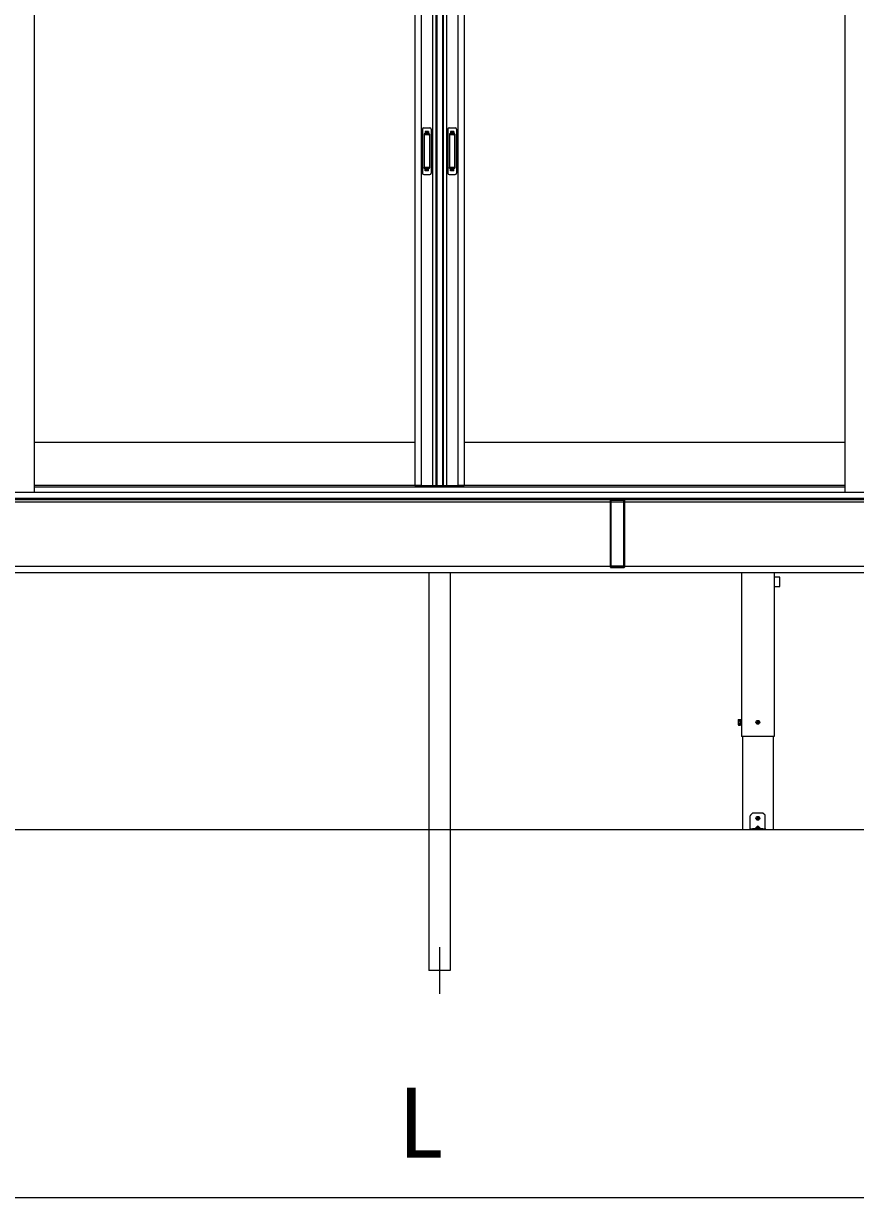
# Model space of a CAD drawing. Units: millimetres, scale not verified. Extents: x -10500 to 10500, y -15600 to 15524.
# Drawn here: x -3342 to -1564, y -11505 to -8997 of the extents above; entities that cross this region are included whole.
import ezdxf
from ezdxf.enums import TextEntityAlignment as Align

# ---------------------------------------------------------------- set-up
doc = ezdxf.new("R2010")
doc.units = ezdxf.units.MM
doc.header["$LTSCALE"] = 80
for name, color, linetype in [('0-3_YKK_12', 2, 'Continuous'), ('0-4_YKK_A1', 4, 'Continuous'), ('0-5_YKK_D', 6, 'Continuous')]:
    doc.layers.add(name, color=color, linetype=linetype)
doc.styles.add('ＭＳ ゴシック', font='')
doc.styles.get('ＭＳ ゴシック').set_extended_font_data('MS Gothic')

msp = doc.modelspace()

# ---------------------------------------------------------------- linework, layer by layer
at = {"layer": '0-3_YKK_12'}
msp.add_line((-2453, -10969.51), (-2453, -11069.51), dxfattribs=at)
at = {"layer": '0-4_YKK_A1'}
for p, q in [((-3319.25, -8062.51), (-3319.25, -9998.01)), ((-2505.5, -8062.51), (-2505.5, -9983.51)), ((-2492.3, -8062.51), (-2492.3, -9983.51)), ((-2467.7, -8062.51), (-2467.7, -9983.51)), ((-2460.5, -8062.51), (-2460.5, -9983.51)), ((-2458.5, -8062.51), (-2458.5, -9983.51)), ((-2446.7, -8062.51), (-2446.7, -9983.51)), ((-2445.5, -8062.51), (-2445.5, -9983.51)), ((-2438.3, -8062.51), (-2438.3, -9983.51)), ((-2413.7, -8062.51), (-2413.7, -9983.51)), ((-2400.5, -8062.51), (-2400.5, -9983.51)), ((-1586.75, -8062.51), (-1586.75, -9998.01)), ((-2489.5, -9222.51), (-2489.5, -9316.51)), ((-2486.5, -9219.51), (-2473.5, -9219.51)), ((-2476.5, -9227.51), (-2483.5, -9227.51)), ((-2483.5, -9227.52), (-2483.5, -9232.01)), ((-2476.5, -9227.52), (-2476.5, -9232.01)), ((-2470.5, -9222.51), (-2470.5, -9316.51)), ((-2435.5, -9222.51), (-2435.5, -9316.51)), ((-2432.5, -9219.51), (-2419.5, -9219.51)), ((-2422.5, -9227.51), (-2429.5, -9227.51)), ((-2429.5, -9227.52), (-2429.5, -9232.01)), ((-2422.5, -9227.52), (-2422.5, -9232.01)), ((-2416.5, -9222.51), (-2416.5, -9316.51)), ((-2485.7, -9233.51), (-2485.7, -9305.51)), ((-2485.6, -9233.06), (-2485.41, -9234.92)), ((-2485.41, -9235.92), (-2485.41, -9303.1)), ((-2475.3, -9232.51), (-2484.7, -9232.51)), ((-2475.66, -9234.92), (-2484.41, -9234.92)), ((-2476.5, -9229.92), (-2483.5, -9229.92)), ((-2476.5, -9230.42), (-2483.5, -9230.42)), ((-2474.67, -9234.92), (-2474.43, -9233.02)), ((-2474.67, -9235.92), (-2474.67, -9303.1)), ((-2474.3, -9233.51), (-2474.3, -9305.51)), ((-2431.7, -9233.51), (-2431.7, -9305.51)), ((-2431.6, -9233.06), (-2431.41, -9234.92)), ((-2431.41, -9235.92), (-2431.41, -9303.1)), ((-2421.3, -9232.51), (-2430.7, -9232.51)), ((-2421.66, -9234.92), (-2430.41, -9234.92)), ((-2422.5, -9229.92), (-2429.5, -9229.92)), ((-2422.5, -9230.42), (-2429.5, -9230.42)), ((-2420.67, -9234.92), (-2420.43, -9233.02)), ((-2420.67, -9235.92), (-2420.67, -9303.1)), ((-2420.3, -9233.51), (-2420.3, -9305.51)), ((-2486.5, -9319.51), (-2473.5, -9319.51)), ((-2485.6, -9305.96), (-2485.41, -9304.1)), ((-2475.3, -9306.51), (-2484.7, -9306.51)), ((-2475.66, -9304.1), (-2484.41, -9304.1)), ((-2483.5, -9311.5), (-2483.5, -9307.01)), ((-2476.5, -9308.6), (-2483.5, -9308.6)), ((-2476.5, -9309.1), (-2483.5, -9309.1)), ((-2476.5, -9311.51), (-2483.5, -9311.51)), ((-2476.5, -9311.5), (-2476.5, -9307.01)), ((-2474.43, -9305.99), (-2474.67, -9304.1)), ((-2432.5, -9319.51), (-2419.5, -9319.51)), ((-2431.6, -9305.96), (-2431.41, -9304.1)), ((-2421.3, -9306.51), (-2430.7, -9306.51)), ((-2421.66, -9304.1), (-2430.41, -9304.1)), ((-2429.5, -9311.5), (-2429.5, -9307.01)), ((-2422.5, -9308.6), (-2429.5, -9308.6)), ((-2422.5, -9309.1), (-2429.5, -9309.1)), ((-2422.5, -9311.51), (-2429.5, -9311.51)), ((-2422.5, -9311.5), (-2422.5, -9307.01)), ((-2420.43, -9305.99), (-2420.67, -9304.1)), ((-2505.5, -9891.51), (-3319.25, -9891.51)), ((-1586.75, -9891.51), (-2400.5, -9891.51)), ((-2493.5, -9983.51), (-3319.25, -9983.51)), ((-3319.25, -9986.51), (-1586.75, -9986.51)), ((-2505.5, -9983.51), (-2447.5, -9983.51)), ((-2458.5, -9983.51), (-2400.5, -9983.51)), ((-1586.75, -9983.51), (-2412.5, -9983.51)), ((400.66, -10019.51), (-9571.02, -10019.51)), ((-2088, -10014.51), (-4258, -10014.51)), ((-675.5, -10011.51), (-4235, -10011.51)), ((-4229.5, -10011.51), (-676.5, -10011.51)), ((-2088, -10015.42), (-2088, -10013.01)), ((-2088, -10155.59), (-2088, -10015.42)), ((-2087, -10012.01), (-2059, -10012.01)), ((-2087, -10012.3), (-2087, -10012.01)), ((-2087, -10012.3), (-2087, -10014.72)), ((-2059, -10012.3), (-2087, -10012.3)), ((-2059, -10012.3), (-2059, -10012.01)), ((-2059, -10014.72), (-2059, -10012.3)), ((-2058, -10015.42), (-2059, -10015.42)), ((-2059, -10155.59), (-2059, -10015.42)), ((-2058, -10013.01), (-2058, -10015.42)), ((111, -10014.51), (-2058, -10014.51)), ((-2058, -10015.42), (-2058, -10155.59)), ((-2088, -10158.01), (-2088, -10155.59)), ((-2088, -10155.59), (-2087, -10155.59)), ((-2087, -10155.59), (-2059, -10155.59)), ((-2087, -10156.3), (-2087, -10155.59)), ((-2059, -10155.59), (-2058, -10155.59)), ((-2059, -10156.3), (-2059, -10155.59)), ((-2058, -10155.59), (-2058, -10158.01)), ((-2088, -10156.51), (-4258, -10156.51)), ((-4235.5, -10169.51), (-670.5, -10169.51)), ((-2475.5, -10169.51), (-2475.5, -10719.51)), ((-2430.5, -10169.51), (-2430.5, -10719.51)), ((-2059, -10156.3), (-2087, -10156.3)), ((-2087, -10156.3), (-2087, -10158.72)), ((-2087, -10158.72), (-2059, -10158.72)), ((-2087, -10158.72), (-2087, -10159.01)), ((-2059, -10159.01), (-2087, -10159.01)), ((-2059, -10158.72), (-2059, -10156.3)), ((-2059, -10158.72), (-2059, -10159.01)), ((111, -10156.51), (-2058, -10156.51)), ((-1808.08, -10169.51), (-1808.08, -10519.51)), ((-1808, -10169.51), (-1808, -10519.51)), ((-1738, -10169.51), (-1738, -10519.51)), ((-1737.92, -10169.51), (-1737.92, -10519.51)), ((-1726.8, -10179.31), (-1737.2, -10179.31)), ((-1725.8, -10198.71), (-1725.8, -10180.31)), ((-1737.2, -10199.71), (-1726.8, -10199.71)), ((-1814.8, -10484.51), (-1814.35, -10483.73)), ((-1814.8, -10484.51), (-1814.8, -10494.51)), ((-1814.8, -10494.51), (-1814.35, -10495.28)), ((-1814.35, -10483.73), (-1810.8, -10483.73)), ((-1814.35, -10486.62), (-1810.8, -10486.62)), ((-1814.35, -10492.4), (-1810.8, -10492.4)), ((-1814.35, -10495.28), (-1810.8, -10495.28)), ((-1810.8, -10483.73), (-1810.8, -10495.28)), ((-1809.6, -10483.26), (-1808, -10483.26)), ((-1775.24, -10489.01), (-1774.14, -10488.99)), ((-1775.24, -10490.01), (-1774.14, -10490.03)), ((-1774.14, -10488.99), (-1773.62, -10488.89)), ((-1774.14, -10490.03), (-1773.62, -10490.13)), ((-1773.52, -10488.37), (-1773.62, -10488.89)), ((-1773.52, -10490.65), (-1773.62, -10490.13)), ((-1773.5, -10487.26), (-1773.52, -10488.37)), ((-1773.5, -10491.75), (-1773.52, -10490.65)), ((-1772.5, -10487.26), (-1772.48, -10488.37)), ((-1772.5, -10491.75), (-1772.48, -10490.65)), ((-1772.48, -10488.37), (-1772.38, -10488.89)), ((-1772.48, -10490.65), (-1772.38, -10490.13)), ((-1771.86, -10488.99), (-1772.38, -10488.89)), ((-1771.86, -10490.03), (-1772.38, -10490.13)), ((-1770.76, -10489.01), (-1771.86, -10488.99)), ((-1770.76, -10490.01), (-1771.86, -10490.03)), ((-1737.92, -10519.51), (-1808.08, -10519.51)), ((-1805.65, -10519.51), (-1805.65, -10719.51)), ((-1740.35, -10519.51), (-1740.35, -10719.51)), ((-1789, -10716.51), (-1789, -10689.34)), ((-1784, -10683.51), (-1788.41, -10687.92)), ((-1762, -10683.51), (-1784, -10683.51)), ((-1775.24, -10694.01), (-1774.14, -10693.99)), ((-1775.24, -10695.01), (-1774.14, -10695.03)), ((-1774.14, -10693.99), (-1773.62, -10693.89)), ((-1774.14, -10695.03), (-1773.62, -10695.13)), ((-1773.52, -10693.37), (-1773.62, -10693.89)), ((-1773.52, -10695.65), (-1773.62, -10695.13)), ((-1773.5, -10692.26), (-1773.52, -10693.37)), ((-1773.5, -10696.75), (-1773.52, -10695.65)), ((-1772.5, -10692.26), (-1772.48, -10693.37)), ((-1772.5, -10696.75), (-1772.48, -10695.65)), ((-1772.48, -10693.37), (-1772.38, -10693.89)), ((-1772.48, -10695.65), (-1772.38, -10695.13)), ((-1771.86, -10693.99), (-1772.38, -10693.89)), ((-1771.86, -10695.03), (-1772.38, -10695.13)), ((-1770.76, -10694.01), (-1771.86, -10693.99)), ((-1770.76, -10695.01), (-1771.86, -10695.03)), ((-1757.59, -10687.92), (-1762, -10683.51)), ((-1757, -10716.51), (-1757, -10689.34)), ((404.73, -10719.51), (-9571.02, -10719.51)), ((-2475.5, -10719.51), (-2475.5, -11019.51)), ((-2430.5, -10719.51), (-2430.5, -11019.51)), ((-1740.35, -10719.51), (-1805.65, -10719.51)), ((-1789, -10717.01), (-1789, -10716.51)), ((-1789, -10719.51), (-1789, -10717.01)), ((-1789, -10717.01), (-1788.41, -10717.01)), ((-1788.41, -10719.51), (-1789, -10719.51)), ((-1788.41, -10717.01), (-1784, -10717.01)), ((-1762, -10717.01), (-1784, -10717.01)), ((-1762, -10719.51), (-1784, -10719.51)), ((-1774.44, -10712.05), (-1778.9, -10716.51)), ((-1777, -10716.08), (-1777, -10716.51)), ((-1777, -10716.51), (-1769, -10716.51)), ((-1776.5, -10717.01), (-1769.5, -10717.01)), ((-1767.1, -10716.51), (-1771.56, -10712.05)), ((-1769, -10716.08), (-1769, -10716.51)), ((-1762, -10719.51), (-1762, -10717.01)), ((-1762, -10717.01), (-1757.59, -10717.01)), ((-1757.59, -10719.51), (-1762, -10719.51)), ((-1757.59, -10717.01), (-1757, -10717.01)), ((-1757, -10716.51), (-1757, -10717.01)), ((-2430.5, -11019.51), (-2475.5, -11019.51))]:
    msp.add_line(p, q, dxfattribs=at)
for points in [[(-4189.5, -9998.01), (-3319.25, -9998.01), (-716.5, -9998.01)], [(-2087, -10014.72), (-2087, -10015.42), (-2088, -10015.42)], [(-2087, -10014.72), (-2059, -10014.72), (-2059, -10015.42), (-2087, -10015.42), (-2087, -10155.59)], [(-1808, -10495.76), (-1809.6, -10495.76), (-1809.6, -10483.26)], [(-1784, -10717.01), (-1784, -10719.51), (-1788.41, -10719.51)], [(-1757, -10717.01), (-1757, -10719.51), (-1757.59, -10719.51)]]:
    msp.add_lwpolyline(points, dxfattribs=at)
msp.add_lwpolyline([(-1810.8, -10483.76), (-1809.6, -10483.76), (-1809.6, -10495.26), (-1810.8, -10495.26)], close=True, dxfattribs=at)
for centre, radius in [((-1773, -10489.51), 4), ((-1770.88, -10491.63), 0.3), ((-1773, -10694.51), 4), ((-1770.88, -10696.63), 0.3)]:
    msp.add_circle(centre, radius, dxfattribs=at)
for centre, radius, start, end in [((-2486.5, -9222.51), 3, 90, 180), ((-2473.5, -9222.51), 3, 0, 90), ((-2432.5, -9222.51), 3, 90, 180), ((-2419.5, -9222.51), 3, 0, 90), ((-2484.7, -9233.51), 1, 90, 180), ((-2484.41, -9235.92), 1, 90, 180), ((-2475.67, -9235.92), 1, 0, 90), ((-2475.3, -9233.51), 1, 0, 90), ((-2430.7, -9233.51), 1, 90, 180), ((-2430.41, -9235.92), 1, 90, 180), ((-2421.67, -9235.92), 1, 0, 90), ((-2421.3, -9233.51), 1, 0, 90), ((-2484.41, -9303.1), 1, 180, 270), ((-2475.67, -9303.1), 1, 270, 0), ((-2430.41, -9303.1), 1, 180, 270), ((-2421.67, -9303.1), 1, 270, 0), ((-2486.5, -9316.51), 3, 180, 270), ((-2484.7, -9305.51), 1, 180, 270), ((-2475.3, -9305.51), 1, 270, 0), ((-2473.5, -9316.51), 3, 270, 0), ((-2432.5, -9316.51), 3, 180, 270), ((-2430.7, -9305.51), 1, 180, 270), ((-2421.3, -9305.51), 1, 270, 0), ((-2419.5, -9316.51), 3, 270, 0), ((-2087, -10013.01), 1, 90, 180), ((-2087.12, -10013.19), 0.893, 81.95053, 168.57825), ((-2087.12, -10015.6), 0.893, 81.95053, 168.57825), ((-2058.88, -10013.19), 0.893, 11.42175, 98.04947), ((-2058.88, -10015.6), 0.893, 11.42175, 98.04947), ((-2059, -10013.01), 1, 0, 90), ((-2087.13, -10155.42), 0.893, 191.42175, 278.04947), ((-2058.88, -10155.42), 0.893, 261.95053, 348.57825), ((-2087.13, -10157.83), 0.893, 191.42175, 278.04947), ((-2087, -10158.01), 1, 180, 270), ((-2058.88, -10157.83), 0.893, 261.95053, 348.57825), ((-2059, -10158.01), 1, 270, 0), ((-1737.2, -10180.31), 1, 90, 136.07133), ((-1726.8, -10180.31), 1, 0, 90), ((-1737.2, -10198.71), 1, 223.92867, 270), ((-1726.8, -10198.71), 1, 270, 0), ((-1812.24, -10485.18), 2.56, 145.61708, 214.38292), ((-1805.25, -10489.51), 9.55, 162.41276, 197.58724), ((-1812.24, -10493.84), 2.56, 145.61708, 214.38292), ((-1773, -10489.51), 2.3, 167.44414, 192.55586), ((-1773, -10489.51), 2.3, 77.44414, 102.55586), ((-1773, -10489.51), 2.3, 257.44414, 282.55586), ((-1773, -10489.51), 2.3, 347.44414, 12.55586), ((-1787, -10689.34), 2, 135, 180), ((-1773, -10694.51), 2.3, 167.44414, 192.55586), ((-1773, -10694.51), 2.3, 77.44414, 102.55586), ((-1773, -10694.51), 2.3, 257.44414, 282.55586), ((-1773, -10694.51), 2.3, 347.44414, 12.55586), ((-1759, -10689.34), 2, 0, 45), ((-1776, -10716.08), 1, 126.03188, 180), ((-1776.5, -10716.51), 0.5, 180, 270), ((-1773, -10720.21), 6.1, 53.96812, 126.03188), ((-1769.5, -10716.51), 0.5, 270, 0), ((-1770, -10716.08), 1, 0, 53.96812)]:
    msp.add_arc(centre, radius, start, end, dxfattribs=at)
for centre, major_axis, ratio, start_param, end_param in [((-1778.4, -10716.51), (0.688, 0.425), 0.381966, 2.1243707, 3.695167), ((-1773, -10714.94), (0, -3.54), 0.707107, 2.5261129, 3.7570724), ((-1767.6, -10716.51), (0.688, -0.425), 0.381966, 5.7296109, 7.3004073)]:
    msp.add_ellipse(centre, major_axis=major_axis, ratio=ratio, start_param=start_param, end_param=end_param, dxfattribs=at)
at = {"layer": '0-5_YKK_D'}
msp.add_line((-4273, -11504.51), (-633, -11504.51), dxfattribs=at)

# ---------------------------------------------------------------- texts
at = {"layer": '0-5_YKK_D', "style": 'ＭＳ ゴシック'}
msp.add_text('L', height=149.6, dxfattribs=at).set_placement((-2542.83, -11464.51), align=Align.BOTTOM_LEFT)

doc.saveas('drawing.dxf')
